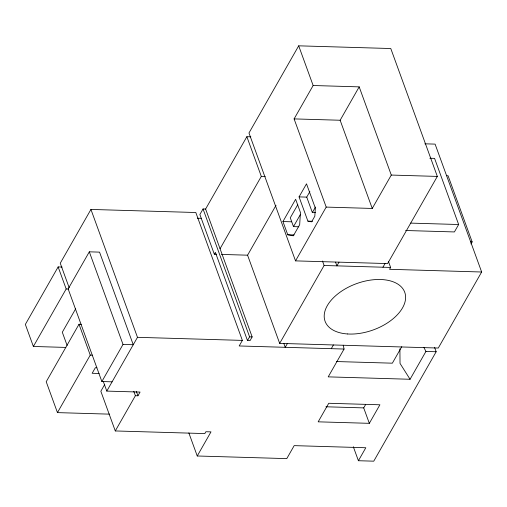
<?xml version="1.0" encoding="UTF-8"?>
<svg xmlns="http://www.w3.org/2000/svg" width="507" height="507" viewBox="0 0 507 507"><rect width="100%" height="100%" fill="white"/><g stroke="black" fill="none" stroke-linecap="round" stroke-linejoin="round"><path stroke-width="0.76" d="M62.101 267.043L58.14 266.923L25.35 324.417L33.373 346.465L65.809 347.422M343.233 345.229L344.069 349.044L239.19 345.964L242.365 340.4L195.816 212.515L90.937 209.429L60.257 263.215L69.186 287.754M33.373 346.465L66.17 288.977L58.14 266.923M101.863 381.53L123.017 344.437L133.252 344.735L99.543 252.131L89.308 251.827L68.153 288.92L101.863 381.53L112.091 381.828M75.644 308.839L62.304 332.231L67.12 345.463M81.335 324.322L79.01 324.252L46.213 381.746L57.449 412.616L109.569 414.149M57.449 412.616L90.246 355.122L79.01 324.252M250.813 136.814L246.858 136.7L205.608 209.03L203.047 208.954L199.872 214.518L214.322 254.21L216.698 254.28M104.708 384.483L100.842 391.265L115.285 430.95L204.822 433.58L205.88 431.73L210.994 431.875L197.242 455.989L286.778 458.62L294.18 445.634L365.807 447.744L358.405 460.724L373.754 461.174L436.166 351.75L434.543 347.295M298.693 45.826L248.975 132.992L295.524 260.877L387.614 263.583L437.332 176.417L390.783 48.533L298.693 45.826L313.142 85.512L294.098 118.898L326.197 207.09L295.524 260.877M115.285 430.95L135.388 395.714L137.942 395.79L140.059 392.076L106.806 391.1L137.479 337.32L90.937 209.429M214.322 254.21L215.38 252.353L247.479 340.552L250.04 340.628L252.15 336.914L205.608 209.03M220.051 248.722L261.308 176.392L246.858 136.7M424.872 143.817L435.101 144.121L481.65 272.005L438.282 348.043L279.674 343.385L247.574 255.186L276.023 205.303M326.197 207.09L372.246 208.447L340.146 120.248L359.184 86.868L313.142 85.512M282.938 221.54L295.632 199.283L300.448 212.515L299.681 224.69L293.331 235.818L287.754 234.766L282.938 221.54L291.595 221.793M299.06 196.887L306.507 183.832L315.335 208.085L314.822 216.204L311.609 221.844L307.888 221.141L299.06 196.887L306.735 197.115L309.866 191.614M297.774 204.644L290.277 217.795L293.483 226.616L298.743 226.768M293.483 226.616L300.239 214.778M315.449 212.642L312.35 212.547L315.487 207.052M247.479 340.552L249.596 336.838L203.047 208.954M279.674 343.385L324.106 265.491L322.484 261.029M287.349 343.607L285.238 347.314L283.888 343.613M339.012 262.157L336.895 265.864L335.545 262.157M372.246 208.447L391.284 175.061L359.184 86.868M331.28 348.67L333.397 344.963M382.943 267.214L385.06 263.507M344.069 349.044L328.206 376.866L410.062 379.274L425.931 351.452L423.82 347.289M388.451 261.498L390.618 267.442L389.56 269.299L481.65 272.005M429.847 158.235L434.569 158.374L458.645 224.519L454.411 231.94L405.613 230.508M369.33 423.332L379.908 404.782L328.745 403.28L318.168 421.83L369.33 423.332L363.709 407.894L365.667 404.466M401.759 346.699L392.355 363.183L336.471 361.542M470.971 243.949L472.15 241.89L448.074 175.745L446.496 175.695M294.098 118.898L340.146 120.248M391.284 175.061L437.332 176.417M261.308 176.392L265.243 176.506M410.632 223.112L458.645 224.519M307.888 221.141L312.521 221.28M197.388 218.219L201.342 218.333M287.754 234.766L294.047 234.95M470.572 241.845L472.15 241.89M221.445 254.419L247.574 255.186M324.106 265.491L390.618 267.442M66.17 288.977L68.527 289.041M249.596 336.838L252.15 336.914M137.479 337.32L242.365 340.4M425.931 351.452L436.166 351.75M90.246 355.122L92.458 355.185M96.869 367.765L95.335 367.721L92.16 373.285L99.131 373.488M325.931 406.785L363.709 407.894M410.062 379.274L400.029 363.411L399.909 348.848M306.735 197.115L312.35 212.547M353.303 446.705L358.405 460.724M188.858 432.94L197.242 455.989M89.308 251.827L123.017 344.437M136.32 391.328L137.942 395.79M133.778 391.303L135.388 395.714M103.289 381.435L106.806 391.1M347.403 333.955A42.392 24.615 -20 0 0 405.492 295.378A42.392 24.615 -20 0 0 341.826 290.993A42.392 24.615 -20 0 0 347.403 333.955"/></g></svg>
